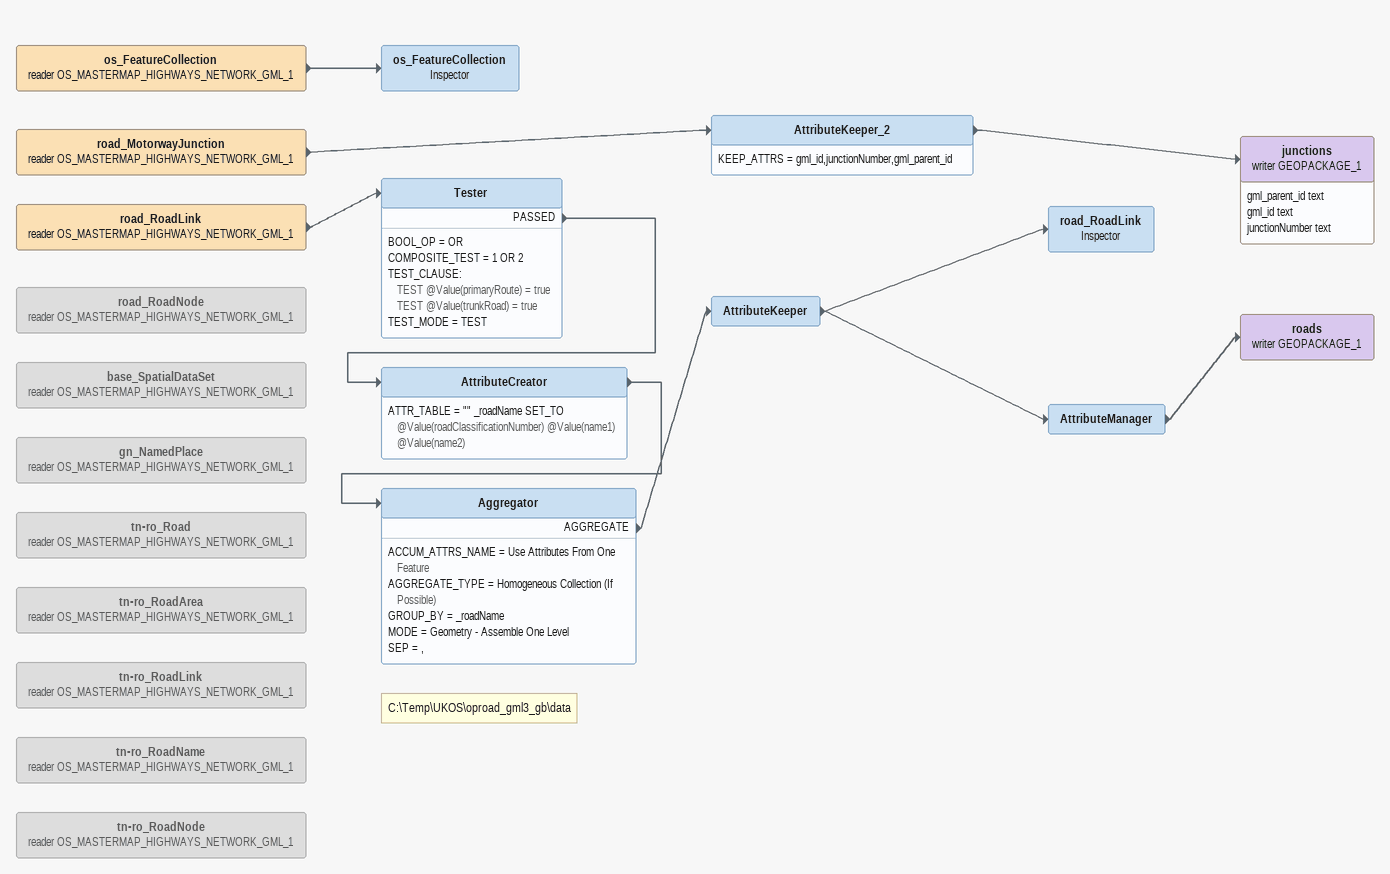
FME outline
os_FeatureCollection (reader OS_MASTERMAP_HIGHWAYS_NETWORK_GML_1)
    -> os_FeatureCollection
os_FeatureCollection: Inspector
road_MotorwayJunction (reader OS_MASTERMAP_HIGHWAYS_NETWORK_GML_1)
    -> AttributeKeeper_2
AttributeKeeper_2
    KEEP_ATTRS = gml_id,junctionNumber,gml_parent_id
    -> junctions (writer GEOPACKAGE_1)
junctions (writer GEOPACKAGE_1)
    attributes: gml_parent_id text, gml_id text, junctionNumber text
road_RoadLink (reader OS_MASTERMAP_HIGHWAYS_NETWORK_GML_1)
    -> Tester
Tester
    BOOL_OP = OR
    COMPOSITE_TEST = 1 OR 2
    TEST_CLAUSE:
      TEST @Value(primaryRoute) = true
      TEST @Value(trunkRoad) = true
    TEST_MODE = TEST
    PASSED -> AttributeCreator
AttributeCreator
    ATTR_TABLE = "" _roadName SET_TO @Value(roadClassificationNumber) @Value(name1) @Value(name2)
    -> Aggregator
Aggregator
    ACCUM_ATTRS_NAME = Use Attributes From One Feature
    AGGREGATE_TYPE = Homogeneous Collection (If Possible)
    GROUP_BY = _roadName
    MODE = Geometry - Assemble One Level
    SEP = ,
    AGGREGATE -> AttributeKeeper
AttributeKeeper
    -> road_RoadLink
    -> AttributeManager
road_RoadLink: Inspector
AttributeManager
    -> roads (writer GEOPACKAGE_1)
roads (writer GEOPACKAGE_1)
road_RoadNode (reader OS_MASTERMAP_HIGHWAYS_NETWORK_GML_1) [off]
base_SpatialDataSet (reader OS_MASTERMAP_HIGHWAYS_NETWORK_GML_1) [off]
gn_NamedPlace (reader OS_MASTERMAP_HIGHWAYS_NETWORK_GML_1) [off]
tn-ro_Road (reader OS_MASTERMAP_HIGHWAYS_NETWORK_GML_1) [off]
tn-ro_RoadArea (reader OS_MASTERMAP_HIGHWAYS_NETWORK_GML_1) [off]
tn-ro_RoadLink (reader OS_MASTERMAP_HIGHWAYS_NETWORK_GML_1) [off]
tn-ro_RoadName (reader OS_MASTERMAP_HIGHWAYS_NETWORK_GML_1) [off]
Note: C:\Temp\UKOS\oproad_gml3_gb\data
tn-ro_RoadNode (reader OS_MASTERMAP_HIGHWAYS_NETWORK_GML_1) [off]
